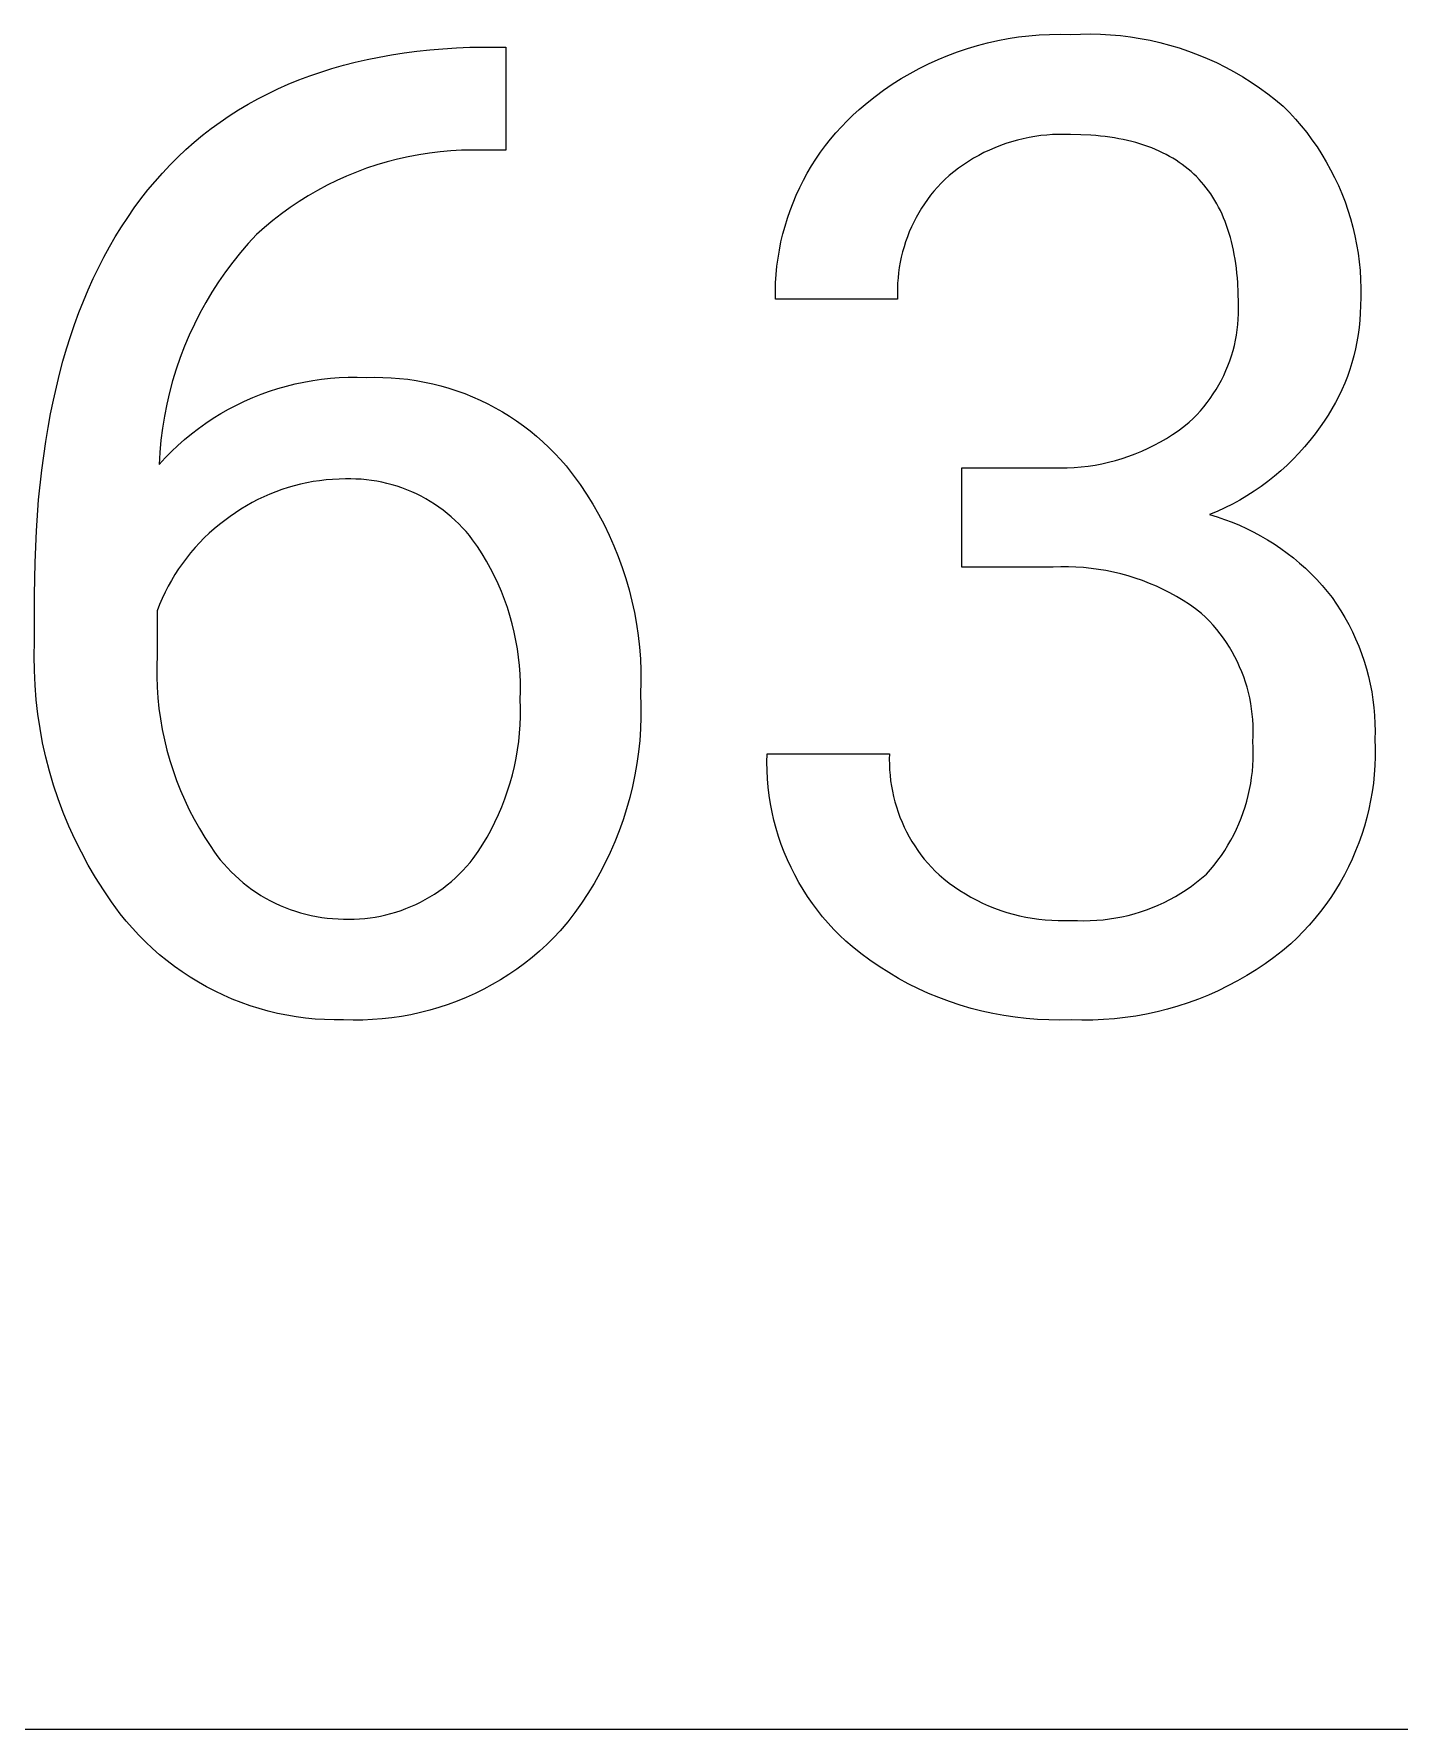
# Model space of a CAD drawing. Header units: millimetres. Extents: x -1246 to 2331, y -493 to 2006.
# Drawn here: x 1651.3 to 1699.5, y -292.9 to -233 of the extents above; entities that cross this region are included whole.
import ezdxf

# ---------------------------------------------------------------- set-up
doc = ezdxf.new("R2010")
doc.units = ezdxf.units.MM
doc.header["$MEASUREMENT"] = 0
doc.layers.add('Domyślny', color=7, linetype='Continuous', true_color=0x000000)

msp = doc.modelspace()

# ---------------------------------------------------------------- linework, layer by layer
at = {"layer": 'Domyślny', "color": 18, "lineweight": 15, "true_color": 0x000000}
for p, q in [((1665.701, -233.541), (1666.175, -233.511)), ((1666.175, -233.511), (1666.656, -233.49)), ((1666.656, -233.49), (1667.144, -233.479)), ((1667.144, -233.479), (1667.919, -233.479)), ((1667.919, -233.479), (1667.919, -237.124)), ((1683.883, -233.645), (1684.232, -233.527)), ((1684.232, -233.527), (1684.586, -233.422)), ((1684.586, -233.422), (1684.943, -233.328)), ((1684.943, -233.328), (1685.304, -233.248)), ((1685.304, -233.248), (1685.666, -233.179)), ((1685.666, -233.179), (1686.031, -233.124)), ((1686.031, -233.124), (1686.398, -233.08)), ((1686.398, -233.08), (1686.766, -233.05)), ((1686.766, -233.05), (1687.134, -233.032)), ((1687.134, -233.032), (1687.504, -233.028)), ((1687.504, -233.028), (1687.873, -233.035)), ((1687.873, -233.035), (1688.226, -233.02)), ((1688.226, -233.02), (1688.58, -233.016)), ((1688.58, -233.016), (1688.933, -233.024)), ((1688.933, -233.024), (1689.286, -233.044)), ((1689.286, -233.044), (1689.638, -233.076)), ((1689.638, -233.076), (1689.989, -233.12)), ((1689.989, -233.12), (1690.339, -233.175)), ((1690.339, -233.175), (1690.686, -233.242)), ((1690.686, -233.242), (1691.031, -233.321)), ((1691.031, -233.321), (1691.373, -233.412)), ((1691.373, -233.412), (1691.711, -233.513)), ((1691.711, -233.513), (1692.046, -233.626)), ((1661.782, -234.238), (1662.187, -234.123)), ((1662.187, -234.123), (1662.6, -234.017)), ((1662.6, -234.017), (1663.02, -233.921)), ((1663.02, -233.921), (1663.448, -233.834)), ((1663.448, -233.834), (1663.883, -233.756)), ((1663.883, -233.756), (1664.326, -233.688)), ((1664.326, -233.688), (1664.777, -233.63)), ((1664.777, -233.63), (1665.235, -233.581)), ((1665.235, -233.581), (1665.701, -233.541)), ((1682.53, -234.234), (1682.86, -234.069)), ((1682.86, -234.069), (1683.196, -233.916)), ((1683.196, -233.916), (1683.537, -233.775)), ((1683.537, -233.775), (1683.883, -233.645)), ((1692.046, -233.626), (1692.377, -233.751)), ((1692.377, -233.751), (1692.704, -233.886)), ((1692.704, -233.886), (1693.026, -234.032)), ((1693.026, -234.032), (1693.343, -234.189)), ((1660.238, -234.793), (1660.613, -234.64)), ((1660.613, -234.64), (1660.995, -234.497)), ((1660.995, -234.497), (1661.385, -234.363)), ((1661.385, -234.363), (1661.782, -234.238)), ((1681.576, -234.796), (1681.887, -234.597)), ((1681.887, -234.597), (1682.205, -234.41)), ((1682.205, -234.41), (1682.53, -234.234)), ((1693.343, -234.189), (1693.654, -234.357)), ((1693.654, -234.357), (1693.96, -234.535)), ((1693.96, -234.535), (1694.259, -234.723)), ((1694.259, -234.723), (1694.552, -234.921)), ((1658.816, -235.5), (1659.16, -235.309)), ((1659.16, -235.309), (1659.512, -235.128)), ((1659.512, -235.128), (1659.871, -234.956)), ((1659.871, -234.956), (1660.238, -234.793)), ((1680.685, -235.453), (1680.974, -235.223)), ((1680.974, -235.223), (1681.271, -235.004)), ((1681.271, -235.004), (1681.576, -234.796)), ((1694.552, -234.921), (1694.839, -235.129)), ((1694.839, -235.129), (1695.118, -235.346)), ((1657.829, -236.129), (1658.151, -235.91)), ((1658.151, -235.91), (1658.48, -235.7)), ((1658.48, -235.7), (1658.816, -235.5)), ((1679.979, -236.089), (1680.188, -235.887)), ((1680.188, -235.887), (1680.404, -235.692)), ((1680.404, -235.692), (1680.685, -235.453)), ((1695.118, -235.346), (1695.389, -235.573)), ((1695.389, -235.573), (1695.608, -235.795)), ((1695.608, -235.795), (1695.819, -236.024)), ((1657.21, -236.596), (1657.516, -236.358)), ((1657.516, -236.358), (1657.829, -236.129)), ((1679.395, -236.735), (1679.582, -236.513)), ((1679.582, -236.513), (1679.777, -236.297)), ((1679.777, -236.297), (1679.979, -236.089)), ((1695.819, -236.024), (1696.022, -236.261)), ((1696.022, -236.261), (1696.217, -236.504)), ((1696.217, -236.504), (1696.403, -236.754)), ((1656.337, -237.368), (1656.62, -237.101)), ((1656.62, -237.101), (1656.911, -236.844)), ((1656.911, -236.844), (1657.21, -236.596)), ((1666.359, -237.126), (1665.979, -237.146)), ((1666.74, -237.118), (1666.359, -237.126)), ((1667.121, -237.124), (1666.74, -237.118)), ((1667.919, -237.124), (1667.121, -237.124)), ((1679.042, -237.197), (1679.215, -236.963)), ((1679.215, -236.963), (1679.395, -236.735)), ((1685.006, -237.12), (1684.816, -237.211)), ((1685.198, -237.036), (1685.006, -237.12)), ((1685.394, -236.959), (1685.198, -237.036)), ((1685.592, -236.888), (1685.394, -236.959)), ((1685.793, -236.824), (1685.592, -236.888)), ((1685.996, -236.767), (1685.793, -236.824)), ((1686.2, -236.717), (1685.996, -236.767)), ((1686.406, -236.674), (1686.2, -236.717)), ((1686.614, -236.638), (1686.406, -236.674)), ((1686.822, -236.61), (1686.614, -236.638)), ((1687.031, -236.588), (1686.822, -236.61)), ((1687.241, -236.573), (1687.031, -236.588)), ((1687.452, -236.566), (1687.241, -236.573)), ((1687.662, -236.566), (1687.452, -236.566)), ((1687.873, -236.573), (1687.662, -236.566)), ((1688.238, -236.579), (1687.873, -236.573)), ((1688.591, -236.597), (1688.238, -236.579)), ((1688.763, -236.61), (1688.591, -236.597)), ((1688.933, -236.626), (1688.763, -236.61)), ((1689.099, -236.644), (1688.933, -236.626)), ((1689.263, -236.666), (1689.099, -236.644)), ((1689.424, -236.691), (1689.263, -236.666)), ((1689.582, -236.718), (1689.424, -236.691)), ((1689.737, -236.749), (1689.582, -236.718)), ((1689.889, -236.782), (1689.737, -236.749)), ((1690.038, -236.818), (1689.889, -236.782)), ((1690.184, -236.857), (1690.038, -236.818)), ((1690.327, -236.9), (1690.184, -236.857)), ((1690.468, -236.944), (1690.327, -236.9)), ((1690.606, -236.992), (1690.468, -236.944)), ((1690.74, -237.043), (1690.606, -236.992)), ((1690.872, -237.097), (1690.74, -237.043)), ((1691.001, -237.153), (1690.872, -237.097)), ((1696.403, -236.754), (1696.581, -237.01)), ((1696.581, -237.01), (1696.75, -237.272)), ((1655.793, -237.93), (1656.061, -237.644)), ((1656.061, -237.644), (1656.337, -237.368)), ((1663.366, -237.642), (1663.005, -237.763)), ((1663.731, -237.534), (1663.366, -237.642)), ((1664.1, -237.438), (1663.731, -237.534)), ((1664.471, -237.354), (1664.1, -237.438)), ((1664.845, -237.283), (1664.471, -237.354)), ((1665.222, -237.225), (1664.845, -237.283)), ((1665.6, -237.179), (1665.222, -237.225)), ((1665.979, -237.146), (1665.6, -237.179)), ((1678.574, -237.932), (1678.722, -237.682)), ((1678.722, -237.682), (1678.878, -237.437)), ((1678.878, -237.437), (1679.042, -237.197)), ((1684.09, -237.637), (1683.918, -237.758)), ((1684.266, -237.521), (1684.09, -237.637)), ((1684.445, -237.411), (1684.266, -237.521)), ((1684.629, -237.308), (1684.445, -237.411)), ((1684.816, -237.211), (1684.629, -237.308)), ((1691.127, -237.213), (1691.001, -237.153)), ((1691.25, -237.275), (1691.127, -237.213)), ((1691.37, -237.341), (1691.25, -237.275)), ((1691.488, -237.409), (1691.37, -237.341)), ((1691.602, -237.48), (1691.488, -237.409)), ((1691.714, -237.554), (1691.602, -237.48)), ((1691.822, -237.631), (1691.714, -237.554)), ((1691.928, -237.711), (1691.822, -237.631)), ((1692.031, -237.794), (1691.928, -237.711)), ((1696.75, -237.272), (1696.91, -237.54)), ((1696.91, -237.54), (1697.061, -237.812)), ((1655.28, -238.529), (1655.533, -238.225)), ((1655.533, -238.225), (1655.793, -237.93)), ((1661.949, -238.197), (1661.607, -238.365)), ((1662.296, -238.041), (1661.949, -238.197)), ((1662.648, -237.896), (1662.296, -238.041)), ((1663.005, -237.763), (1662.648, -237.896)), ((1678.304, -238.447), (1678.435, -238.187)), ((1678.435, -238.187), (1678.574, -237.932)), ((1683.298, -238.291), (1683.17, -238.428)), ((1683.429, -238.158), (1683.298, -238.291)), ((1683.588, -238.019), (1683.429, -238.158)), ((1683.751, -237.886), (1683.588, -238.019)), ((1683.918, -237.758), (1683.751, -237.886)), ((1692.131, -237.879), (1692.031, -237.794)), ((1692.228, -237.968), (1692.131, -237.879)), ((1692.322, -238.059), (1692.228, -237.968)), ((1692.413, -238.154), (1692.322, -238.059)), ((1692.501, -238.251), (1692.413, -238.154)), ((1692.587, -238.351), (1692.501, -238.251)), ((1697.061, -237.812), (1697.203, -238.09)), ((1697.203, -238.09), (1697.335, -238.373)), ((1654.795, -239.165), (1655.034, -238.843)), ((1655.034, -238.843), (1655.28, -238.529)), ((1660.942, -238.735), (1660.619, -238.937)), ((1661.271, -238.545), (1660.942, -238.735)), ((1661.607, -238.365), (1661.271, -238.545)), ((1678.07, -238.979), (1678.183, -238.711)), ((1678.183, -238.711), (1678.304, -238.447)), ((1682.818, -238.865), (1682.71, -239.019)), ((1682.93, -238.716), (1682.818, -238.865)), ((1683.048, -238.57), (1682.93, -238.716)), ((1683.17, -238.428), (1683.048, -238.57)), ((1692.669, -238.455), (1692.587, -238.351)), ((1692.749, -238.561), (1692.669, -238.455)), ((1692.826, -238.67), (1692.749, -238.561)), ((1692.9, -238.782), (1692.826, -238.67)), ((1692.971, -238.896), (1692.9, -238.782)), ((1693.039, -239.014), (1692.971, -238.896)), ((1697.335, -238.373), (1697.457, -238.659)), ((1697.457, -238.659), (1697.57, -238.95)), ((1654.342, -239.835), (1654.565, -239.496)), ((1654.565, -239.496), (1654.795, -239.165)), ((1659.994, -239.372), (1659.693, -239.606)), ((1660.303, -239.149), (1659.994, -239.372)), ((1660.619, -238.937), (1660.303, -239.149)), ((1677.786, -239.803), (1677.871, -239.525)), ((1677.871, -239.525), (1677.966, -239.25)), ((1677.966, -239.25), (1678.07, -238.979)), ((1682.419, -239.499), (1682.333, -239.666)), ((1682.511, -239.336), (1682.419, -239.499)), ((1682.608, -239.176), (1682.511, -239.336)), ((1682.71, -239.019), (1682.608, -239.176)), ((1693.104, -239.135), (1693.039, -239.014)), ((1693.166, -239.258), (1693.104, -239.135)), ((1693.226, -239.385), (1693.166, -239.258)), ((1693.282, -239.514), (1693.226, -239.385)), ((1693.336, -239.647), (1693.282, -239.514)), ((1697.57, -238.95), (1697.672, -239.244)), ((1697.672, -239.244), (1697.764, -239.542)), ((1654.127, -240.183), (1654.342, -239.835)), ((1659.116, -240.102), (1658.825, -240.418)), ((1659.4, -239.849), (1659.116, -240.102)), ((1659.693, -239.606), (1659.4, -239.849)), ((1677.644, -240.366), (1677.71, -240.083)), ((1677.71, -240.083), (1677.786, -239.803)), ((1682.178, -240.007), (1682.109, -240.181)), ((1682.253, -239.835), (1682.178, -240.007)), ((1682.333, -239.666), (1682.253, -239.835)), ((1693.386, -239.782), (1693.336, -239.647)), ((1693.434, -239.92), (1693.386, -239.782)), ((1693.479, -240.061), (1693.434, -239.92)), ((1693.521, -240.205), (1693.479, -240.061)), ((1697.764, -239.542), (1697.847, -239.843)), ((1697.847, -239.843), (1697.919, -240.146)), ((1653.72, -240.905), (1653.92, -240.54)), ((1653.92, -240.54), (1654.127, -240.183)), ((1658.825, -240.418), (1658.545, -240.743)), ((1677.54, -240.938), (1677.587, -240.651)), ((1677.587, -240.651), (1677.644, -240.366)), ((1681.939, -240.716), (1681.894, -240.898)), ((1681.99, -240.536), (1681.939, -240.716)), ((1682.047, -240.358), (1681.99, -240.536)), ((1682.109, -240.181), (1682.047, -240.358)), ((1693.56, -240.352), (1693.521, -240.205)), ((1693.596, -240.502), (1693.56, -240.352)), ((1693.63, -240.655), (1693.596, -240.502)), ((1693.66, -240.811), (1693.63, -240.655)), ((1697.919, -240.146), (1697.98, -240.452)), ((1697.98, -240.452), (1698.032, -240.759)), ((1653.345, -241.661), (1653.529, -241.279)), ((1653.529, -241.279), (1653.72, -240.905)), ((1658.277, -241.078), (1658.02, -241.423)), ((1658.545, -240.743), (1658.277, -241.078)), ((1677.474, -241.515), (1677.502, -241.226)), ((1677.502, -241.226), (1677.54, -240.938)), ((1681.824, -241.266), (1681.798, -241.452)), ((1681.856, -241.082), (1681.824, -241.266)), ((1681.894, -240.898), (1681.856, -241.082)), ((1693.688, -240.97), (1693.66, -240.811)), ((1693.712, -241.131), (1693.688, -240.97)), ((1693.734, -241.296), (1693.712, -241.131)), ((1693.753, -241.463), (1693.734, -241.296)), ((1698.032, -240.759), (1698.072, -241.068)), ((1698.072, -241.068), (1698.102, -241.379)), ((1653.169, -242.052), (1653.345, -241.661)), ((1657.775, -241.775), (1657.542, -242.136)), ((1658.02, -241.423), (1657.775, -241.775)), ((1677.448, -242.096), (1677.456, -241.805)), ((1677.456, -241.805), (1677.474, -241.515)), ((1681.764, -241.825), (1681.757, -242.012)), ((1681.778, -241.638), (1681.764, -241.825)), ((1681.798, -241.452), (1681.778, -241.638)), ((1693.769, -241.634), (1693.753, -241.463)), ((1693.782, -241.807), (1693.769, -241.634)), ((1693.799, -242.162), (1693.782, -241.807)), ((1698.102, -241.379), (1698.122, -241.69)), ((1698.122, -241.69), (1698.131, -242.001)), ((1652.841, -242.86), (1653.001, -242.452)), ((1653.001, -242.452), (1653.169, -242.052)), ((1657.322, -242.505), (1657.115, -242.881)), ((1657.542, -242.136), (1657.322, -242.505)), ((1677.45, -242.386), (1677.448, -242.096)), ((1681.762, -242.386), (1677.45, -242.386)), ((1681.757, -242.012), (1681.756, -242.199)), ((1681.756, -242.199), (1681.762, -242.386)), ((1693.805, -242.529), (1693.799, -242.162)), ((1698.129, -242.313), (1698.117, -242.625)), ((1698.131, -242.001), (1698.129, -242.313)), ((1652.688, -243.277), (1652.841, -242.86)), ((1657.115, -242.881), (1656.921, -243.264)), ((1693.785, -243.28), (1693.8, -243.093)), ((1693.8, -243.093), (1693.808, -242.905)), ((1693.81, -242.717), (1693.805, -242.529)), ((1693.808, -242.905), (1693.81, -242.717)), ((1698.11, -242.879), (1698.094, -243.133)), ((1698.117, -242.625), (1698.11, -242.879)), ((1652.407, -244.137), (1652.544, -243.702)), ((1652.544, -243.702), (1652.688, -243.277)), ((1656.74, -243.653), (1656.572, -244.049)), ((1656.921, -243.264), (1656.74, -243.653)), ((1693.702, -243.837), (1693.736, -243.653)), ((1693.736, -243.653), (1693.764, -243.467)), ((1693.764, -243.467), (1693.785, -243.28)), ((1698.035, -243.639), (1697.993, -243.89)), ((1698.069, -243.387), (1698.035, -243.639)), ((1698.094, -243.133), (1698.069, -243.387)), ((1652.278, -244.579), (1652.407, -244.137)), ((1656.572, -244.049), (1656.419, -244.449)), ((1693.561, -244.383), (1693.614, -244.203)), ((1693.614, -244.203), (1693.661, -244.021)), ((1693.661, -244.021), (1693.702, -243.837)), ((1697.942, -244.139), (1697.882, -244.387)), ((1697.993, -243.89), (1697.942, -244.139)), ((1652.157, -245.03), (1652.278, -244.579)), ((1656.278, -244.855), (1656.152, -245.266)), ((1656.419, -244.449), (1656.278, -244.855)), ((1693.286, -245.082), (1693.364, -244.911)), ((1693.364, -244.911), (1693.436, -244.737)), ((1693.436, -244.737), (1693.501, -244.561)), ((1693.501, -244.561), (1693.561, -244.383)), ((1697.738, -244.875), (1697.653, -245.115)), ((1697.814, -244.632), (1697.738, -244.875)), ((1697.882, -244.387), (1697.814, -244.632)), ((1651.938, -245.959), (1652.044, -245.49)), ((1652.044, -245.49), (1652.157, -245.03)), ((1656.152, -245.266), (1656.041, -245.68)), ((1659.872, -245.541), (1660.176, -245.455)), ((1660.176, -245.455), (1660.482, -245.379)), ((1660.482, -245.379), (1660.79, -245.313)), ((1660.79, -245.313), (1661.101, -245.258)), ((1661.101, -245.258), (1661.413, -245.214)), ((1661.413, -245.214), (1661.727, -245.18)), ((1661.727, -245.18), (1662.041, -245.157)), ((1662.041, -245.157), (1662.356, -245.145)), ((1662.356, -245.145), (1662.672, -245.143)), ((1662.672, -245.143), (1662.987, -245.152)), ((1662.987, -245.152), (1663.283, -245.146)), ((1663.283, -245.146), (1663.579, -245.149)), ((1663.579, -245.149), (1663.875, -245.162)), ((1663.875, -245.162), (1664.17, -245.185)), ((1664.17, -245.185), (1664.465, -245.218)), ((1664.465, -245.218), (1664.758, -245.261)), ((1664.758, -245.261), (1665.049, -245.314)), ((1665.049, -245.314), (1665.339, -245.377)), ((1665.339, -245.377), (1665.626, -245.449)), ((1665.626, -245.449), (1665.91, -245.531)), ((1693.018, -245.577), (1693.113, -245.415)), ((1693.113, -245.415), (1693.202, -245.25)), ((1693.202, -245.25), (1693.286, -245.082)), ((1697.56, -245.352), (1697.458, -245.586)), ((1697.653, -245.115), (1697.56, -245.352)), ((1651.84, -246.436), (1651.938, -245.959)), ((1655.943, -246.099), (1655.86, -246.52)), ((1656.041, -245.68), (1655.943, -246.099)), ((1658.41, -246.127), (1658.694, -245.99)), ((1658.694, -245.99), (1658.983, -245.863)), ((1658.983, -245.863), (1659.276, -245.746)), ((1659.276, -245.746), (1659.572, -245.638)), ((1659.572, -245.638), (1659.872, -245.541)), ((1665.91, -245.531), (1666.192, -245.623)), ((1666.192, -245.623), (1666.47, -245.724)), ((1666.47, -245.724), (1666.745, -245.835)), ((1666.745, -245.835), (1667.016, -245.954)), ((1667.016, -245.954), (1667.283, -246.083)), ((1667.283, -246.083), (1667.545, -246.221)), ((1692.582, -246.189), (1692.699, -246.042)), ((1692.699, -246.042), (1692.81, -245.891)), ((1692.81, -245.891), (1692.917, -245.736)), ((1692.917, -245.736), (1693.018, -245.577)), ((1697.232, -246.042), (1697.107, -246.263)), ((1697.349, -245.815), (1697.232, -246.042)), ((1697.458, -245.586), (1697.349, -245.815)), ((1651.75, -246.922), (1651.84, -246.436)), ((1655.86, -246.52), (1655.791, -246.944)), ((1657.325, -246.769), (1657.588, -246.595)), ((1657.588, -246.595), (1657.857, -246.429)), ((1657.857, -246.429), (1658.131, -246.273)), ((1658.131, -246.273), (1658.41, -246.127)), ((1667.545, -246.221), (1667.802, -246.367)), ((1667.802, -246.367), (1668.055, -246.522)), ((1668.055, -246.522), (1668.302, -246.686)), ((1668.302, -246.686), (1668.543, -246.858)), ((1692.066, -246.734), (1692.202, -246.605)), ((1692.202, -246.605), (1692.333, -246.471)), ((1692.333, -246.471), (1692.46, -246.332)), ((1692.46, -246.332), (1692.582, -246.189)), ((1696.835, -246.693), (1696.688, -246.901)), ((1696.975, -246.481), (1696.835, -246.693)), ((1697.107, -246.263), (1696.975, -246.481)), ((1651.668, -247.416), (1651.75, -246.922)), ((1655.791, -246.944), (1655.737, -247.37)), ((1656.575, -247.345), (1656.818, -247.144)), ((1656.818, -247.144), (1657.068, -246.952)), ((1657.068, -246.952), (1657.325, -246.769)), ((1668.543, -246.858), (1668.778, -247.037)), ((1668.778, -247.037), (1669.007, -247.225)), ((1669.007, -247.225), (1669.23, -247.42)), ((1691.049, -247.427), (1691.262, -247.303)), ((1691.262, -247.303), (1691.47, -247.171)), ((1691.47, -247.171), (1691.673, -247.032)), ((1691.673, -247.032), (1691.872, -246.887)), ((1691.872, -246.887), (1692.066, -246.734)), ((1696.513, -247.142), (1696.33, -247.376)), ((1696.688, -246.901), (1696.513, -247.142)), ((1651.528, -248.431), (1651.668, -247.416)), ((1655.698, -247.797), (1655.673, -248.226)), ((1655.737, -247.37), (1655.698, -247.797)), ((1655.887, -247.994), (1656.109, -247.77)), ((1656.109, -247.77), (1656.338, -247.553)), ((1656.338, -247.553), (1656.575, -247.345)), ((1669.23, -247.42), (1669.446, -247.623)), ((1669.446, -247.623), (1669.655, -247.833)), ((1669.655, -247.833), (1669.857, -248.05)), ((1689.929, -247.936), (1690.159, -247.85)), ((1690.159, -247.85), (1690.387, -247.756)), ((1690.387, -247.756), (1690.611, -247.654)), ((1690.611, -247.654), (1690.832, -247.544)), ((1690.832, -247.544), (1691.049, -247.427)), ((1695.941, -247.826), (1695.735, -248.041)), ((1696.139, -247.605), (1695.941, -247.826)), ((1696.33, -247.376), (1696.139, -247.605)), ((1651.418, -249.48), (1651.528, -248.431)), ((1655.673, -248.226), (1655.887, -247.994)), ((1669.857, -248.05), (1670.051, -248.273)), ((1670.051, -248.273), (1670.304, -248.599)), ((1684.037, -248.343), (1687.265, -248.343)), ((1684.037, -251.857), (1684.037, -248.343)), ((1687.265, -248.343), (1687.511, -248.348)), ((1687.511, -248.348), (1687.758, -248.344)), ((1687.758, -248.344), (1688.004, -248.332)), ((1688.004, -248.332), (1688.249, -248.312)), ((1688.249, -248.312), (1688.494, -248.283)), ((1688.494, -248.283), (1688.738, -248.246)), ((1688.738, -248.246), (1688.98, -248.201)), ((1688.98, -248.201), (1689.22, -248.147)), ((1689.22, -248.147), (1689.459, -248.085)), ((1689.459, -248.085), (1689.695, -248.015)), ((1689.695, -248.015), (1689.929, -247.936)), ((1695.302, -248.449), (1695.075, -248.641)), ((1695.522, -248.248), (1695.302, -248.449)), ((1695.735, -248.041), (1695.522, -248.248)), ((1660.228, -249.042), (1660.01, -249.113)), ((1660.448, -248.978), (1660.228, -249.042)), ((1660.67, -248.922), (1660.448, -248.978)), ((1660.894, -248.873), (1660.67, -248.922)), ((1661.12, -248.832), (1660.894, -248.873)), ((1661.346, -248.798), (1661.12, -248.832)), ((1661.574, -248.772), (1661.346, -248.798)), ((1661.802, -248.753), (1661.574, -248.772)), ((1662.031, -248.742), (1661.802, -248.753)), ((1662.26, -248.738), (1662.031, -248.742)), ((1662.445, -248.736), (1662.26, -248.738)), ((1662.629, -248.74), (1662.445, -248.736)), ((1662.814, -248.75), (1662.629, -248.74)), ((1662.998, -248.767), (1662.814, -248.75)), ((1663.181, -248.79), (1662.998, -248.767)), ((1663.363, -248.819), (1663.181, -248.79)), ((1663.544, -248.854), (1663.363, -248.819)), ((1663.724, -248.895), (1663.544, -248.854)), ((1663.902, -248.942), (1663.724, -248.895)), ((1664.079, -248.996), (1663.902, -248.942)), ((1664.254, -249.055), (1664.079, -248.996)), ((1664.427, -249.12), (1664.254, -249.055)), ((1670.304, -248.599), (1670.545, -248.933)), ((1670.545, -248.933), (1670.775, -249.276)), ((1694.603, -249.003), (1694.358, -249.171)), ((1694.842, -248.826), (1694.603, -249.003)), ((1695.075, -248.641), (1694.842, -248.826)), ((1651.34, -250.564), (1651.418, -249.48)), ((1658.762, -249.684), (1658.566, -249.803)), ((1658.962, -249.572), (1658.762, -249.684)), ((1659.165, -249.466), (1658.962, -249.572)), ((1659.372, -249.368), (1659.165, -249.466)), ((1659.582, -249.276), (1659.372, -249.368)), ((1659.794, -249.191), (1659.582, -249.276)), ((1660.01, -249.113), (1659.794, -249.191)), ((1664.597, -249.191), (1664.427, -249.12)), ((1664.765, -249.268), (1664.597, -249.191)), ((1664.93, -249.35), (1664.765, -249.268)), ((1665.092, -249.438), (1664.93, -249.35)), ((1665.252, -249.531), (1665.092, -249.438)), ((1665.408, -249.63), (1665.252, -249.531)), ((1665.56, -249.734), (1665.408, -249.63)), ((1670.775, -249.276), (1670.993, -249.626)), ((1670.993, -249.626), (1671.199, -249.983)), ((1693.59, -249.625), (1693.325, -249.759)), ((1693.851, -249.482), (1693.59, -249.625)), ((1694.107, -249.331), (1693.851, -249.482)), ((1694.358, -249.171), (1694.107, -249.331)), ((1657.993, -250.199), (1657.805, -250.345)), ((1658.186, -250.06), (1657.993, -250.199)), ((1658.374, -249.929), (1658.186, -250.06)), ((1658.566, -249.803), (1658.374, -249.929)), ((1665.709, -249.843), (1665.56, -249.734)), ((1665.854, -249.957), (1665.709, -249.843)), ((1665.995, -250.075), (1665.854, -249.957)), ((1666.133, -250.199), (1665.995, -250.075)), ((1666.265, -250.327), (1666.133, -250.199)), ((1671.199, -249.983), (1671.392, -250.347)), ((1693.055, -249.883), (1692.78, -249.998)), ((1692.78, -249.998), (1693.049, -250.078)), ((1693.049, -250.078), (1693.315, -250.167)), ((1693.325, -249.759), (1693.055, -249.883)), ((1693.315, -250.167), (1693.578, -250.265)), ((1693.578, -250.265), (1693.837, -250.371)), ((1651.293, -251.683), (1651.34, -250.564)), ((1657.271, -250.819), (1657.104, -250.989)), ((1657.444, -250.655), (1657.271, -250.819)), ((1657.622, -250.497), (1657.444, -250.655)), ((1657.805, -250.345), (1657.622, -250.497)), ((1666.394, -250.46), (1666.265, -250.327)), ((1666.518, -250.596), (1666.394, -250.46)), ((1666.637, -250.737), (1666.518, -250.596)), ((1666.751, -250.882), (1666.637, -250.737)), ((1666.923, -251.129), (1666.751, -250.882)), ((1671.392, -250.347), (1671.573, -250.718)), ((1671.573, -250.718), (1671.74, -251.094)), ((1693.837, -250.371), (1694.092, -250.487)), ((1694.092, -250.487), (1694.344, -250.611)), ((1694.344, -250.611), (1694.59, -250.743)), ((1694.59, -250.743), (1694.833, -250.884)), ((1694.833, -250.884), (1695.07, -251.033)), ((1656.788, -251.344), (1656.639, -251.53)), ((1656.943, -251.164), (1656.788, -251.344)), ((1657.104, -250.989), (1656.943, -251.164)), ((1667.086, -251.381), (1666.923, -251.129)), ((1667.24, -251.638), (1667.086, -251.381)), ((1671.74, -251.094), (1671.895, -251.477)), ((1671.895, -251.477), (1672.037, -251.864)), ((1695.07, -251.033), (1695.302, -251.19)), ((1695.302, -251.19), (1695.529, -251.355)), ((1695.529, -251.355), (1695.75, -251.527)), ((1651.277, -252.836), (1651.293, -251.683)), ((1656.36, -251.916), (1656.23, -252.116)), ((1656.496, -251.721), (1656.36, -251.916)), ((1656.639, -251.53), (1656.496, -251.721)), ((1667.386, -251.9), (1667.24, -251.638)), ((1667.523, -252.167), (1667.386, -251.9)), ((1672.037, -251.864), (1672.165, -252.256)), ((1687.265, -251.857), (1684.037, -251.857)), ((1687.532, -251.846), (1687.265, -251.857)), ((1687.799, -251.845), (1687.532, -251.846)), ((1688.066, -251.853), (1687.799, -251.845)), ((1688.332, -251.87), (1688.066, -251.853)), ((1688.598, -251.896), (1688.332, -251.87)), ((1688.863, -251.932), (1688.598, -251.896)), ((1689.126, -251.976), (1688.863, -251.932)), ((1689.388, -252.029), (1689.126, -251.976)), ((1689.648, -252.091), (1689.388, -252.029)), ((1689.905, -252.161), (1689.648, -252.091)), ((1695.75, -251.527), (1695.965, -251.707)), ((1695.965, -251.707), (1696.174, -251.894)), ((1696.174, -251.894), (1696.376, -252.088)), ((1696.376, -252.088), (1696.572, -252.288)), ((1655.992, -252.528), (1655.884, -252.74)), ((1656.108, -252.32), (1655.992, -252.528)), ((1656.23, -252.116), (1656.108, -252.32)), ((1667.651, -252.439), (1667.523, -252.167)), ((1667.77, -252.714), (1667.651, -252.439)), ((1672.165, -252.256), (1672.279, -252.652)), ((1672.279, -252.652), (1672.38, -253.052)), ((1690.16, -252.241), (1689.905, -252.161)), ((1690.412, -252.329), (1690.16, -252.241)), ((1690.661, -252.425), (1690.412, -252.329)), ((1690.907, -252.53), (1690.661, -252.425)), ((1691.149, -252.643), (1690.907, -252.53)), ((1691.386, -252.765), (1691.149, -252.643)), ((1696.572, -252.288), (1696.761, -252.496)), ((1696.761, -252.496), (1696.942, -252.709)), ((1651.277, -254.48), (1651.277, -252.836)), ((1655.688, -253.174), (1655.602, -253.396)), ((1655.782, -252.955), (1655.688, -253.174)), ((1655.884, -252.74), (1655.782, -252.955)), ((1667.879, -252.994), (1667.77, -252.714)), ((1667.979, -253.277), (1667.879, -252.994)), ((1668.069, -253.563), (1667.979, -253.277)), ((1672.38, -253.052), (1672.467, -253.455)), ((1691.62, -252.894), (1691.386, -252.765)), ((1691.849, -253.031), (1691.62, -252.894)), ((1692.073, -253.176), (1691.849, -253.031)), ((1692.293, -253.329), (1692.073, -253.176)), ((1696.942, -252.709), (1697.116, -252.929)), ((1697.116, -252.929), (1697.275, -253.159)), ((1697.275, -253.159), (1697.426, -253.395)), ((1655.602, -253.396), (1655.602, -254.968)), ((1668.15, -253.852), (1668.069, -253.563)), ((1668.221, -254.144), (1668.15, -253.852)), ((1672.467, -253.455), (1672.541, -253.861)), ((1672.541, -253.861), (1672.6, -254.269)), ((1692.506, -253.489), (1692.293, -253.329)), ((1692.646, -253.623), (1692.506, -253.489)), ((1692.782, -253.761), (1692.646, -253.623)), ((1692.912, -253.904), (1692.782, -253.761)), ((1697.426, -253.395), (1697.569, -253.636)), ((1697.569, -253.636), (1697.703, -253.882)), ((1697.703, -253.882), (1697.829, -254.132)), ((1651.264, -254.994), (1651.277, -254.48)), ((1668.282, -254.438), (1668.221, -254.144)), ((1668.333, -254.733), (1668.282, -254.438)), ((1672.6, -254.269), (1672.645, -254.678)), ((1693.038, -254.052), (1692.912, -253.904)), ((1693.159, -254.204), (1693.038, -254.052)), ((1693.274, -254.36), (1693.159, -254.204)), ((1693.384, -254.519), (1693.274, -254.36)), ((1697.829, -254.132), (1697.946, -254.386)), ((1697.946, -254.386), (1698.055, -254.645)), ((1651.269, -255.508), (1651.264, -254.994)), ((1655.602, -254.968), (1655.59, -255.343)), ((1668.375, -255.031), (1668.333, -254.733)), ((1668.406, -255.329), (1668.375, -255.031)), ((1672.645, -254.678), (1672.676, -255.09)), ((1672.676, -255.09), (1672.692, -255.502)), ((1693.488, -254.683), (1693.384, -254.519)), ((1693.587, -254.849), (1693.488, -254.683)), ((1693.68, -255.02), (1693.587, -254.849)), ((1693.767, -255.193), (1693.68, -255.02)), ((1698.055, -254.645), (1698.154, -254.907)), ((1698.154, -254.907), (1698.244, -255.172)), ((1651.292, -256.021), (1651.269, -255.508)), ((1655.59, -255.343), (1655.591, -255.719)), ((1668.427, -255.628), (1668.406, -255.329)), ((1668.439, -255.928), (1668.427, -255.628)), ((1672.692, -255.502), (1672.695, -255.914)), ((1693.848, -255.369), (1693.767, -255.193)), ((1693.923, -255.547), (1693.848, -255.369)), ((1693.992, -255.729), (1693.923, -255.547)), ((1698.244, -255.172), (1698.325, -255.44)), ((1698.325, -255.44), (1698.397, -255.71)), ((1651.332, -256.534), (1651.292, -256.021)), ((1655.591, -255.719), (1655.604, -256.094)), ((1655.604, -256.094), (1655.631, -256.469)), ((1668.431, -256.529), (1668.44, -256.229)), ((1668.44, -256.229), (1668.439, -255.928)), ((1672.695, -255.914), (1672.683, -256.326)), ((1694.054, -255.912), (1693.992, -255.729)), ((1694.111, -256.097), (1694.054, -255.912)), ((1694.161, -256.285), (1694.111, -256.097)), ((1694.204, -256.474), (1694.161, -256.285)), ((1698.397, -255.71), (1698.459, -255.983)), ((1698.459, -255.983), (1698.512, -256.258)), ((1698.512, -256.258), (1698.556, -256.535)), ((1651.391, -257.045), (1651.332, -256.534)), ((1655.631, -256.469), (1655.67, -256.843)), ((1655.67, -256.843), (1655.722, -257.215)), ((1668.44, -256.826), (1668.431, -256.529)), ((1668.439, -257.124), (1668.44, -256.826)), ((1672.683, -256.326), (1672.697, -256.737)), ((1672.697, -256.737), (1672.697, -257.149)), ((1694.241, -256.664), (1694.204, -256.474)), ((1694.272, -256.855), (1694.241, -256.664)), ((1694.296, -257.047), (1694.272, -256.855)), ((1698.556, -256.535), (1698.59, -256.813)), ((1698.59, -256.813), (1698.614, -257.092)), ((1651.467, -257.553), (1651.391, -257.045)), ((1655.722, -257.215), (1655.786, -257.585)), ((1668.408, -257.72), (1668.429, -257.422)), ((1668.429, -257.422), (1668.439, -257.124)), ((1672.697, -257.149), (1672.682, -257.56)), ((1694.313, -257.24), (1694.296, -257.047)), ((1694.324, -257.434), (1694.313, -257.24)), ((1694.328, -257.628), (1694.324, -257.434)), ((1698.614, -257.092), (1698.629, -257.372)), ((1698.629, -257.372), (1698.634, -257.652)), ((1651.56, -258.059), (1651.467, -257.553)), ((1651.671, -258.561), (1651.56, -258.059)), ((1655.786, -257.585), (1655.863, -257.953)), ((1655.863, -257.953), (1655.952, -258.317)), ((1668.337, -258.311), (1668.377, -258.016)), ((1668.377, -258.016), (1668.408, -257.72)), ((1672.654, -257.971), (1672.611, -258.38)), ((1672.682, -257.56), (1672.654, -257.971)), ((1694.317, -258.015), (1694.326, -257.822)), ((1694.327, -258.227), (1694.317, -258.015)), ((1694.326, -257.822), (1694.328, -257.628)), ((1698.634, -257.652), (1698.629, -257.932)), ((1698.629, -257.932), (1698.639, -258.242)), ((1651.8, -259.059), (1651.671, -258.561)), ((1655.952, -258.317), (1656.053, -258.679)), ((1656.053, -258.679), (1656.167, -259.037)), ((1668.226, -258.897), (1668.287, -258.605)), ((1668.287, -258.605), (1668.337, -258.311)), ((1672.611, -258.38), (1672.555, -258.788)), ((1677.147, -258.74), (1677.152, -258.444)), ((1677.152, -258.444), (1681.476, -258.444)), ((1681.476, -258.444), (1681.471, -258.635)), ((1681.471, -258.635), (1681.473, -258.825)), ((1694.315, -258.864), (1694.326, -258.652)), ((1694.326, -258.652), (1694.33, -258.44)), ((1694.33, -258.44), (1694.327, -258.227)), ((1698.638, -258.553), (1698.626, -258.863)), ((1698.639, -258.242), (1698.638, -258.553)), ((1651.946, -259.552), (1651.8, -259.059)), ((1656.167, -259.037), (1656.292, -259.391)), ((1668.077, -259.474), (1668.157, -259.187)), ((1668.157, -259.187), (1668.226, -258.897)), ((1672.484, -259.193), (1672.4, -259.596)), ((1672.555, -258.788), (1672.484, -259.193)), ((1677.152, -259.036), (1677.147, -258.74)), ((1677.167, -259.332), (1677.152, -259.036)), ((1681.473, -258.825), (1681.481, -259.016)), ((1681.481, -259.016), (1681.496, -259.206)), ((1681.496, -259.206), (1681.518, -259.395)), ((1694.272, -259.287), (1694.297, -259.076)), ((1694.297, -259.076), (1694.315, -258.864)), ((1698.604, -259.173), (1698.572, -259.482)), ((1698.626, -258.863), (1698.604, -259.173)), ((1652.109, -260.04), (1651.946, -259.552)), ((1656.292, -259.391), (1656.43, -259.741)), ((1656.43, -259.741), (1656.579, -260.085)), ((1667.889, -260.039), (1667.988, -259.758)), ((1667.988, -259.758), (1668.077, -259.474)), ((1672.4, -259.596), (1672.302, -259.995)), ((1677.193, -259.627), (1677.167, -259.332)), ((1677.229, -259.921), (1677.193, -259.627)), ((1681.518, -259.395), (1681.546, -259.584)), ((1681.546, -259.584), (1681.58, -259.771)), ((1681.58, -259.771), (1681.621, -259.958)), ((1694.153, -259.913), (1694.2, -259.705)), ((1694.2, -259.705), (1694.239, -259.497)), ((1694.239, -259.497), (1694.272, -259.287)), ((1698.529, -259.789), (1698.476, -260.095)), ((1698.572, -259.482), (1698.529, -259.789)), ((1652.289, -260.521), (1652.109, -260.04)), ((1656.579, -260.085), (1656.74, -260.425)), ((1656.74, -260.425), (1656.912, -260.758)), ((1667.664, -260.591), (1667.781, -260.317)), ((1667.781, -260.317), (1667.889, -260.039)), ((1672.19, -260.392), (1672.065, -260.784)), ((1672.302, -259.995), (1672.19, -260.392)), ((1677.275, -260.214), (1677.229, -259.921)), ((1677.331, -260.505), (1677.275, -260.214)), ((1681.621, -259.958), (1681.668, -260.142)), ((1681.668, -260.142), (1681.722, -260.325)), ((1681.722, -260.325), (1681.782, -260.506)), ((1693.973, -260.524), (1694.04, -260.322)), ((1694.04, -260.322), (1694.1, -260.118)), ((1694.1, -260.118), (1694.153, -259.913)), ((1698.412, -260.399), (1698.339, -260.701)), ((1698.476, -260.095), (1698.412, -260.399)), ((1652.485, -260.997), (1652.289, -260.521)), ((1652.698, -261.465), (1652.485, -260.997)), ((1656.912, -260.758), (1657.096, -261.086)), ((1667.403, -261.127), (1667.538, -260.861)), ((1667.538, -260.861), (1667.664, -260.591)), ((1672.065, -260.784), (1671.926, -261.171)), ((1677.397, -260.794), (1677.331, -260.505)), ((1677.473, -261.08), (1677.397, -260.794)), ((1677.558, -261.364), (1677.473, -261.08)), ((1681.782, -260.506), (1681.848, -260.685)), ((1681.848, -260.685), (1681.92, -260.862)), ((1681.92, -260.862), (1681.999, -261.036)), ((1681.999, -261.036), (1682.083, -261.207)), ((1693.732, -261.113), (1693.819, -260.919)), ((1693.819, -260.919), (1693.899, -260.723)), ((1693.899, -260.723), (1693.973, -260.524)), ((1698.255, -261), (1698.161, -261.296)), ((1698.339, -260.701), (1698.255, -261)), ((1652.927, -261.925), (1652.698, -261.465)), ((1657.096, -261.086), (1657.29, -261.408)), ((1657.29, -261.408), (1657.496, -261.722)), ((1666.945, -261.894), (1667.106, -261.643)), ((1667.106, -261.643), (1667.259, -261.387)), ((1667.259, -261.387), (1667.403, -261.127)), ((1671.774, -261.554), (1671.609, -261.931)), ((1671.926, -261.171), (1671.774, -261.554)), ((1677.654, -261.644), (1677.558, -261.364)), ((1677.759, -261.921), (1677.654, -261.644)), ((1682.083, -261.207), (1682.173, -261.375)), ((1682.173, -261.375), (1682.269, -261.54)), ((1682.269, -261.54), (1682.37, -261.701)), ((1693.321, -261.856), (1693.433, -261.676)), ((1693.433, -261.676), (1693.539, -261.492)), ((1693.539, -261.492), (1693.638, -261.304)), ((1693.638, -261.304), (1693.732, -261.113)), ((1698.058, -261.589), (1697.944, -261.878)), ((1698.161, -261.296), (1698.058, -261.589)), ((1653.171, -262.377), (1652.927, -261.925)), ((1657.496, -261.722), (1657.604, -261.881)), ((1657.604, -261.881), (1657.717, -262.036)), ((1657.717, -262.036), (1657.835, -262.187)), ((1657.835, -262.187), (1657.959, -262.334)), ((1666.658, -262.286), (1666.775, -262.139)), ((1666.775, -262.139), (1666.945, -261.894)), ((1671.609, -261.931), (1671.432, -262.302)), ((1677.874, -262.194), (1677.759, -261.921)), ((1677.998, -262.463), (1677.874, -262.194)), ((1682.37, -261.701), (1682.477, -261.859)), ((1682.477, -261.859), (1682.59, -262.013)), ((1682.59, -262.013), (1682.707, -262.163)), ((1682.707, -262.163), (1682.83, -262.309)), ((1692.949, -262.374), (1693.079, -262.205)), ((1693.079, -262.205), (1693.203, -262.033)), ((1693.203, -262.033), (1693.321, -261.856)), ((1697.821, -262.163), (1697.689, -262.444)), ((1697.944, -261.878), (1697.821, -262.163)), ((1653.432, -262.821), (1653.171, -262.377)), ((1653.707, -263.255), (1653.432, -262.821)), ((1657.959, -262.334), (1658.087, -262.476)), ((1658.087, -262.476), (1658.221, -262.615)), ((1658.221, -262.615), (1658.358, -262.748)), ((1658.358, -262.748), (1658.501, -262.877)), ((1658.501, -262.877), (1658.647, -263.001)), ((1666, -262.954), (1666.14, -262.829)), ((1666.14, -262.829), (1666.276, -262.7)), ((1666.276, -262.7), (1666.408, -262.566)), ((1666.408, -262.566), (1666.535, -262.428)), ((1666.535, -262.428), (1666.658, -262.286)), ((1671.241, -262.667), (1671.039, -263.025)), ((1671.432, -262.302), (1671.241, -262.667)), ((1678.131, -262.727), (1677.998, -262.463)), ((1678.274, -262.987), (1678.131, -262.727)), ((1682.83, -262.309), (1682.957, -262.451)), ((1682.957, -262.451), (1683.09, -262.588)), ((1683.09, -262.588), (1683.227, -262.72)), ((1683.227, -262.72), (1683.403, -262.868)), ((1683.403, -262.868), (1683.585, -263.01)), ((1692.326, -262.984), (1692.502, -262.843)), ((1692.502, -262.843), (1692.673, -262.697)), ((1692.673, -262.697), (1692.814, -262.537)), ((1692.814, -262.537), (1692.949, -262.374)), ((1697.547, -262.72), (1697.395, -262.992)), ((1697.689, -262.444), (1697.547, -262.72)), ((1653.998, -263.679), (1653.707, -263.255)), ((1658.647, -263.001), (1658.798, -263.12)), ((1658.798, -263.12), (1658.952, -263.234)), ((1658.952, -263.234), (1659.111, -263.343)), ((1659.111, -263.343), (1659.273, -263.446)), ((1659.273, -263.446), (1659.438, -263.543)), ((1665.239, -263.502), (1665.398, -263.403)), ((1665.398, -263.403), (1665.554, -263.298)), ((1665.554, -263.298), (1665.707, -263.189)), ((1665.707, -263.189), (1665.855, -263.074)), ((1665.855, -263.074), (1666, -262.954)), ((1670.824, -263.376), (1670.597, -263.719)), ((1671.039, -263.025), (1670.824, -263.376)), ((1678.425, -263.242), (1678.274, -262.987)), ((1678.585, -263.491), (1678.425, -263.242)), ((1683.585, -263.01), (1683.771, -263.145)), ((1683.771, -263.145), (1683.962, -263.274)), ((1683.962, -263.274), (1684.157, -263.395)), ((1684.157, -263.395), (1684.356, -263.51)), ((1691.577, -263.484), (1691.771, -263.369)), ((1691.771, -263.369), (1691.96, -263.247)), ((1691.96, -263.247), (1692.146, -263.119)), ((1692.146, -263.119), (1692.326, -262.984)), ((1697.235, -263.258), (1697.066, -263.518)), ((1697.395, -262.992), (1697.235, -263.258)), ((1654.303, -264.093), (1653.998, -263.679)), ((1659.438, -263.543), (1659.606, -263.635)), ((1659.606, -263.635), (1659.778, -263.721)), ((1659.778, -263.721), (1659.952, -263.802)), ((1659.952, -263.802), (1660.129, -263.876)), ((1660.129, -263.876), (1660.309, -263.945)), ((1660.309, -263.945), (1660.49, -264.007)), ((1660.49, -264.007), (1660.674, -264.063)), ((1660.674, -264.063), (1660.859, -264.113)), ((1663.861, -264.09), (1664.041, -264.037)), ((1664.041, -264.037), (1664.22, -263.978)), ((1664.22, -263.978), (1664.396, -263.913)), ((1664.396, -263.913), (1664.57, -263.843)), ((1664.57, -263.843), (1664.741, -263.766)), ((1664.741, -263.766), (1664.91, -263.684)), ((1664.91, -263.684), (1665.076, -263.595)), ((1665.076, -263.595), (1665.239, -263.502)), ((1670.359, -264.055), (1670.109, -264.382)), ((1670.597, -263.719), (1670.359, -264.055)), ((1678.754, -263.735), (1678.585, -263.491)), ((1678.93, -263.972), (1678.754, -263.735)), ((1679.115, -264.204), (1678.93, -263.972)), ((1684.356, -263.51), (1684.559, -263.618)), ((1684.559, -263.618), (1684.766, -263.719)), ((1684.766, -263.719), (1684.976, -263.813)), ((1684.976, -263.813), (1685.189, -263.899)), ((1685.189, -263.899), (1685.406, -263.978)), ((1685.406, -263.978), (1685.624, -264.049)), ((1685.624, -264.049), (1685.846, -264.112)), ((1690.127, -264.094), (1690.342, -264.029)), ((1690.342, -264.029), (1690.555, -263.956)), ((1690.555, -263.956), (1690.766, -263.876)), ((1690.766, -263.876), (1690.974, -263.789)), ((1690.974, -263.789), (1691.178, -263.694)), ((1691.178, -263.694), (1691.379, -263.593)), ((1691.379, -263.593), (1691.577, -263.484)), ((1696.702, -264.021), (1696.507, -264.263)), ((1696.888, -263.773), (1696.702, -264.021)), ((1697.066, -263.518), (1696.888, -263.773)), ((1654.513, -264.354), (1654.303, -264.093)), ((1654.733, -264.608), (1654.513, -264.354)), ((1654.96, -264.854), (1654.733, -264.608)), ((1660.859, -264.113), (1661.046, -264.156)), ((1661.046, -264.156), (1661.234, -264.194)), ((1661.234, -264.194), (1661.424, -264.224)), ((1661.424, -264.224), (1661.614, -264.249)), ((1661.614, -264.249), (1661.805, -264.267)), ((1661.805, -264.267), (1661.997, -264.278)), ((1661.997, -264.278), (1662.189, -264.283)), ((1662.189, -264.283), (1662.377, -264.287)), ((1662.377, -264.287), (1662.564, -264.285)), ((1662.564, -264.285), (1662.752, -264.276)), ((1662.752, -264.276), (1662.939, -264.26)), ((1662.939, -264.26), (1663.126, -264.239)), ((1663.126, -264.239), (1663.311, -264.211)), ((1663.311, -264.211), (1663.496, -264.177)), ((1663.496, -264.177), (1663.679, -264.136)), ((1663.679, -264.136), (1663.861, -264.09)), ((1670.109, -264.382), (1669.848, -264.7)), ((1679.308, -264.429), (1679.115, -264.204)), ((1679.509, -264.647), (1679.308, -264.429)), ((1679.717, -264.858), (1679.509, -264.647)), ((1685.846, -264.112), (1686.069, -264.168)), ((1686.069, -264.168), (1686.294, -264.216)), ((1686.294, -264.216), (1686.52, -264.256)), ((1686.52, -264.256), (1686.748, -264.288)), ((1686.748, -264.288), (1686.977, -264.312)), ((1686.977, -264.312), (1687.207, -264.328)), ((1687.207, -264.328), (1687.436, -264.336)), ((1687.436, -264.336), (1687.667, -264.336)), ((1687.667, -264.336), (1687.896, -264.329)), ((1687.896, -264.329), (1688.121, -264.34)), ((1688.121, -264.34), (1688.347, -264.344)), ((1688.347, -264.344), (1688.572, -264.34)), ((1688.572, -264.34), (1688.797, -264.328)), ((1688.797, -264.328), (1689.022, -264.308)), ((1689.022, -264.308), (1689.245, -264.281)), ((1689.245, -264.281), (1689.468, -264.246)), ((1689.468, -264.246), (1689.689, -264.203)), ((1689.689, -264.203), (1689.909, -264.152)), ((1689.909, -264.152), (1690.127, -264.094)), ((1696.305, -264.499), (1696.094, -264.727)), ((1696.507, -264.263), (1696.305, -264.499)), ((1655.197, -265.092), (1654.96, -264.854)), ((1655.441, -265.322), (1655.197, -265.092)), ((1669.367, -265.185), (1669.114, -265.415)), ((1669.612, -264.947), (1669.367, -265.185)), ((1669.848, -264.7), (1669.612, -264.947)), ((1679.932, -265.062), (1679.717, -264.858)), ((1680.154, -265.258), (1679.932, -265.062)), ((1680.465, -265.504), (1680.154, -265.258)), ((1695.651, -265.162), (1695.357, -265.407)), ((1695.876, -264.949), (1695.651, -265.162)), ((1696.094, -264.727), (1695.876, -264.949)), ((1655.693, -265.544), (1655.441, -265.322)), ((1655.953, -265.756), (1655.693, -265.544)), ((1656.219, -265.959), (1655.953, -265.756)), ((1668.584, -265.848), (1668.309, -266.05)), ((1668.853, -265.636), (1668.584, -265.848)), ((1669.114, -265.415), (1668.853, -265.636)), ((1680.785, -265.74), (1680.465, -265.504)), ((1681.113, -265.964), (1680.785, -265.74)), ((1694.746, -265.864), (1694.428, -266.076)), ((1695.055, -265.64), (1694.746, -265.864)), ((1695.357, -265.407), (1695.055, -265.64)), ((1656.493, -266.153), (1656.219, -265.959)), ((1656.773, -266.338), (1656.493, -266.153)), ((1657.06, -266.513), (1656.773, -266.338)), ((1667.737, -266.425), (1667.442, -266.597)), ((1668.026, -266.242), (1667.737, -266.425)), ((1668.309, -266.05), (1668.026, -266.242)), ((1681.449, -266.177), (1681.113, -265.964)), ((1681.792, -266.378), (1681.449, -266.177)), ((1682.141, -266.567), (1681.792, -266.378)), ((1693.773, -266.468), (1693.435, -266.647)), ((1694.104, -266.278), (1693.773, -266.468)), ((1694.428, -266.076), (1694.104, -266.278)), ((1657.352, -266.677), (1657.06, -266.513)), ((1657.65, -266.832), (1657.352, -266.677)), ((1657.953, -266.976), (1657.65, -266.832)), ((1658.26, -267.11), (1657.953, -266.976)), ((1666.523, -267.051), (1666.207, -267.181)), ((1666.835, -266.911), (1666.523, -267.051)), ((1667.141, -266.759), (1666.835, -266.911)), ((1667.442, -266.597), (1667.141, -266.759)), ((1682.497, -266.744), (1682.141, -266.567)), ((1682.859, -266.909), (1682.497, -266.744)), ((1683.226, -267.06), (1682.859, -266.909)), ((1683.599, -267.199), (1683.226, -267.06)), ((1692.743, -266.97), (1692.389, -267.113)), ((1693.092, -266.814), (1692.743, -266.97)), ((1693.435, -266.647), (1693.092, -266.814)), ((1658.572, -267.232), (1658.26, -267.11)), ((1658.889, -267.344), (1658.572, -267.232)), ((1659.208, -267.445), (1658.889, -267.344)), ((1659.532, -267.535), (1659.208, -267.445)), ((1659.858, -267.614), (1659.532, -267.535)), ((1660.186, -267.682), (1659.858, -267.614)), ((1664.569, -267.662), (1664.233, -267.723)), ((1664.903, -267.588), (1664.569, -267.662)), ((1665.234, -267.504), (1664.903, -267.588)), ((1665.562, -267.407), (1665.234, -267.504)), ((1665.886, -267.3), (1665.562, -267.407)), ((1666.207, -267.181), (1665.886, -267.3)), ((1683.976, -267.325), (1683.599, -267.199)), ((1684.357, -267.438), (1683.976, -267.325)), ((1684.742, -267.537), (1684.357, -267.438)), ((1685.13, -267.623), (1684.742, -267.537)), ((1685.521, -267.696), (1685.13, -267.623)), ((1690.556, -267.642), (1690.18, -267.71)), ((1690.93, -267.562), (1690.556, -267.642)), ((1691.3, -267.468), (1690.93, -267.562)), ((1691.667, -267.362), (1691.3, -267.468)), ((1692.03, -267.244), (1691.667, -267.362)), ((1692.389, -267.113), (1692.03, -267.244)), ((1660.517, -267.738), (1660.186, -267.682)), ((1660.85, -267.782), (1660.517, -267.738)), ((1661.183, -267.815), (1660.85, -267.782)), ((1661.518, -267.837), (1661.183, -267.815)), ((1661.853, -267.847), (1661.518, -267.837)), ((1662.189, -267.845), (1661.853, -267.847)), ((1662.531, -267.854), (1662.189, -267.845)), ((1662.872, -267.852), (1662.531, -267.854)), ((1663.214, -267.837), (1662.872, -267.852)), ((1663.555, -267.811), (1663.214, -267.837)), ((1663.894, -267.773), (1663.555, -267.811)), ((1664.233, -267.723), (1663.894, -267.773)), ((1685.914, -267.754), (1685.521, -267.696)), ((1686.308, -267.8), (1685.914, -267.754)), ((1686.705, -267.831), (1686.308, -267.8)), ((1687.102, -267.849), (1686.705, -267.831)), ((1687.499, -267.853), (1687.102, -267.849)), ((1687.896, -267.843), (1687.499, -267.853)), ((1688.278, -267.853), (1687.896, -267.843)), ((1688.66, -267.851), (1688.278, -267.853)), ((1689.042, -267.835), (1688.66, -267.851)), ((1689.423, -267.806), (1689.042, -267.835)), ((1689.802, -267.765), (1689.423, -267.806)), ((1690.18, -267.71), (1689.802, -267.765)), ((979.012, -292.897), (2330.869, -292.897))]:
    msp.add_line(p, q, dxfattribs=at)

doc.saveas('drawing.dxf')
